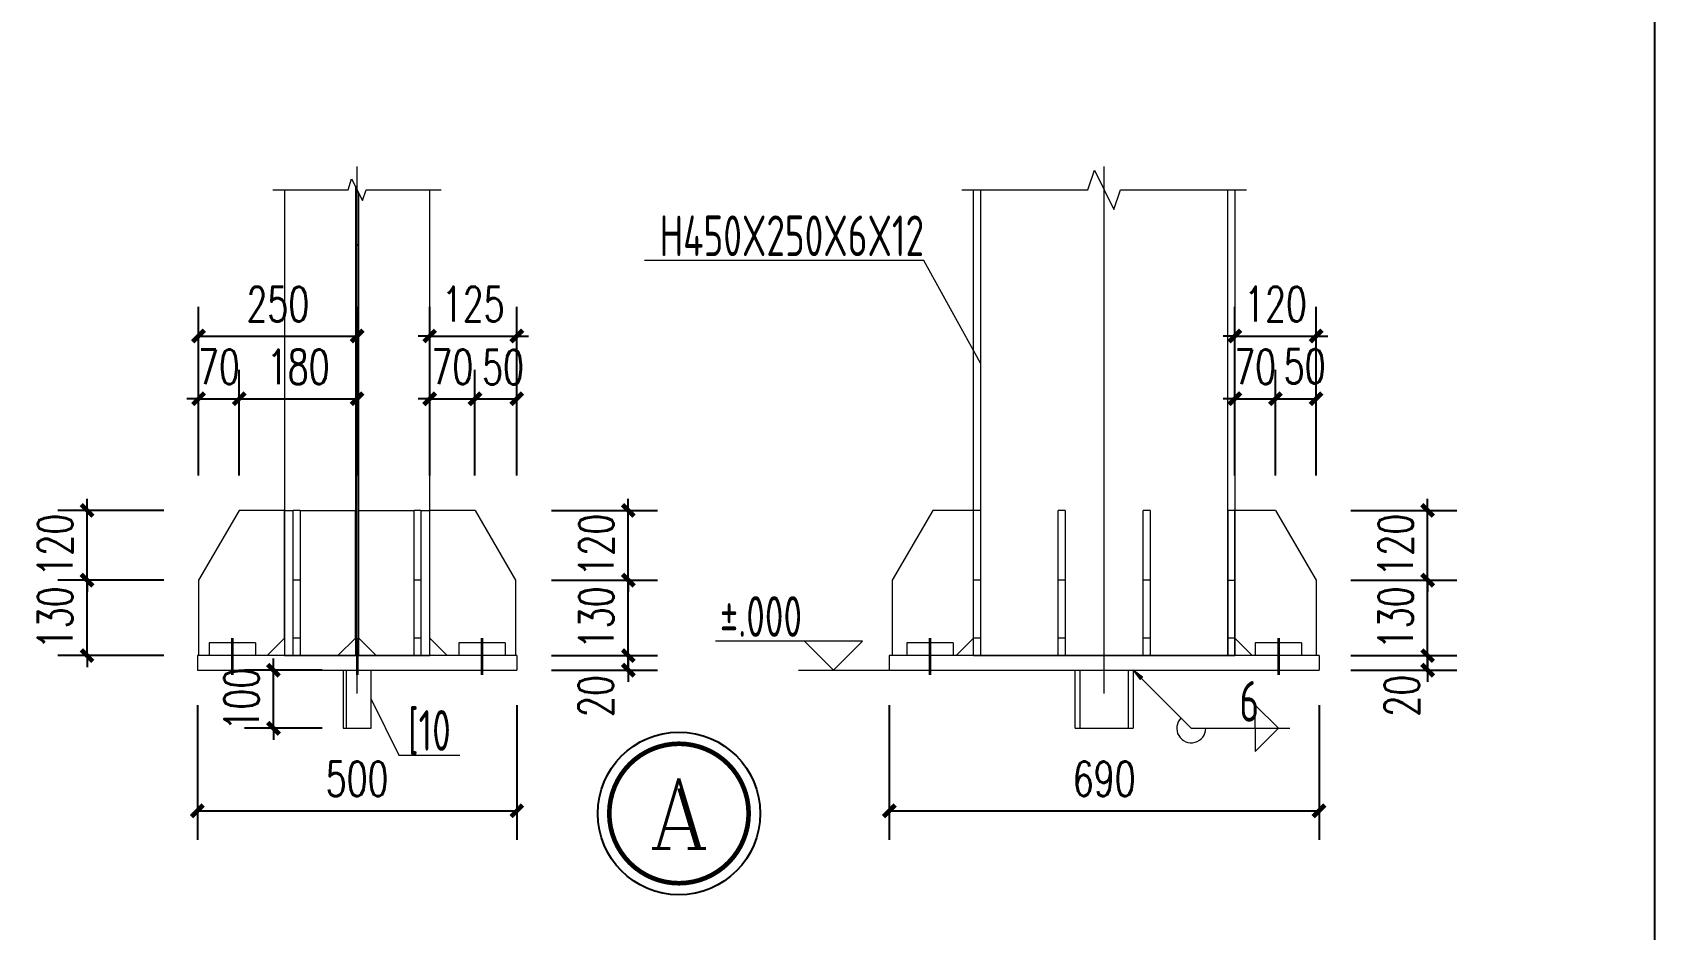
# Model space of a CAD drawing. Extents: x 180850 to 1399066, y 113487 to 334416.
# Drawn here: x 1361422 to 1375388, y 182587 to 190304 of the extents above; entities that cross this region are included whole.
import ezdxf
from ezdxf.enums import TextEntityAlignment as Align

# ---------------------------------------------------------------- set-up
doc = ezdxf.new("R2010")
doc.units = 0
doc.header["$LTSCALE"] = 1000
doc.linetypes.add('线型2', pattern=[2.5, 1.5, -1])
doc.linetypes.add('线型3', pattern=[19, 15, -1.5, 1, -1.5])
for name, color, linetype in [('AXIS', 3, 'Continuous'), ('TEXT', 7, 'Continuous'), ('THIN', 7, 'Continuous')]:
    doc.layers.add(name, color=color, linetype=linetype)
for name, color, linetype, lineweight in [('字符标注', 9, 'Continuous', 18), ('柱_主零件_实线', 51, 'Continuous', 18), ('柱_零件_实线', 3, 'Continuous', 18), ('楼层标高', 9, 'Continuous', 18), ('点划线', 9, '线型3', 18), ('焊缝标注', 9, 'Continuous', 18), ('螺栓组-普通_实线', 1, 'Continuous', 35)]:
    doc.layers.add(name, color=color, linetype=linetype, lineweight=lineweight)
doc.styles.add('_TCH_DIM_T3', font='SIMPLEX', dxfattribs={"width": 0.705882, "bigfont": 'GBCBIG'})
doc.styles.add('COMPLEX', font='COMPLEX')
doc.styles.add('TSSD_Norm', font='tssdeng.shx', dxfattribs={"bigfont": 'hztxt.shx'})
doc.styles.add('TSSD_Num', font='Tssdeng.shx', dxfattribs={"width": 0.7, "bigfont": 'hztxt.shx'})
doc.dimstyles.new('TCH_100_1', dxfattribs={"dimtxt": 297.5, "dimasz": 100, "dimexe": 250, "dimexo": 300, "dimgap": 126.25, "dimtad": 1, "dimdec": 0, "dimzin": 0, "dimdsep": 46, "dimtxsty": '_TCH_DIM_T3', "dimblk": 'ARCHTICK', "dimcen": 0.09, "dimclrd": 126, "dimclre": 126, "dimclrt": 7, "dimazin": 2, "dimtfac": 1, "dimtdec": 0, "dimtix": 1, "dimtmove": 2, "dimatfit": 3, "dimfxl": 1, "dimtolj": 1, "dimtzin": 0, "dimarcsym": 0})

# ---------------------------------------------------------------- blocks, each defined once
blk = doc.blocks.new('_ArchTick')
at = {"color": 0, "linetype": 'ByBlock', "const_width": 0.4}
blk.add_lwpolyline([(-0.5, -0.5), (0.5, 0.5)], dxfattribs=at)
blk = doc.blocks.new('*D222')
at = {"color": 126, "linetype": 'ByBlock', "lineweight": -2, "transparency": 16777216}
for p, q in [((1362842, 184518), (1362842, 183358)), ((1365592, 184518), (1365592, 183358)), ((1362842, 183608), (1365592, 183608))]:
    blk.add_line(p, q, dxfattribs=at)
at = {"layer": 'Defpoints', "color": 0, "linetype": 'ByBlock', "transparency": 16777216}
for p in [(1362842, 184818), (1365592, 184818), (1365592, 183608)]:
    blk.add_point(p, dxfattribs=at)
at = {"color": 126, "linetype": 'ByBlock', "lineweight": -2, "transparency": 16777216, "xscale": 100, "yscale": 100, "zscale": 100, "rotation": 180}
blk.add_blockref('_ArchTick', (1362842, 183608), dxfattribs=at)
at = {"color": 126, "linetype": 'ByBlock', "lineweight": -2, "transparency": 16777216, "xscale": 100, "yscale": 100, "zscale": 100}
blk.add_blockref('_ArchTick', (1365592, 183608), dxfattribs=at)
at = {"color": 7, "linetype": 'ByBlock', "transparency": 16777216, "insert": (1364217, 183883), "char_height": 297.5, "attachment_point": 5, "style": '_TCH_DIM_T3'}
blk.add_mtext('\\A1;500', dxfattribs=at)
blk = doc.blocks.new('*D223')
at = {"color": 126, "linetype": 'ByBlock', "lineweight": -2, "transparency": 16777216}
for p, q in [((1362852, 186493), (1362852, 187403)), ((1363202, 186493), (1363202, 187403)), ((1362852, 187153), (1362752, 187153)), ((1362852, 187153), (1363202, 187153)), ((1363202, 187153), (1363302, 187153))]:
    blk.add_line(p, q, dxfattribs=at)
at = {"layer": 'Defpoints', "color": 0, "linetype": 'ByBlock', "transparency": 16777216}
for p in [(1363202, 187153), (1362852, 186193), (1363202, 186193)]:
    blk.add_point(p, dxfattribs=at)
at = {"color": 126, "linetype": 'ByBlock', "lineweight": -2, "transparency": 16777216, "xscale": 100, "yscale": 100, "zscale": 100}
blk.add_blockref('_ArchTick', (1362852, 187153), dxfattribs=at)
at = {"color": 126, "linetype": 'ByBlock', "lineweight": -2, "transparency": 16777216, "xscale": 100, "yscale": 100, "zscale": 100, "rotation": 180}
blk.add_blockref('_ArchTick', (1363202, 187153), dxfattribs=at)
at = {"color": 7, "linetype": 'ByBlock', "transparency": 16777216, "insert": (1363027, 187428), "char_height": 297.5, "attachment_point": 5, "style": '_TCH_DIM_T3'}
blk.add_mtext('\\A1;70', dxfattribs=at)
blk = doc.blocks.new('*D224')
at = {"color": 126, "linetype": 'ByBlock', "lineweight": -2, "transparency": 16777216}
for p, q in [((1363202, 186493), (1363202, 187403)), ((1364217, 186493), (1364217, 187403)), ((1363202, 187153), (1364217, 187153))]:
    blk.add_line(p, q, dxfattribs=at)
at = {"layer": 'Defpoints', "color": 0, "linetype": 'ByBlock', "transparency": 16777216}
for p in [(1364217, 187153), (1363202, 186193), (1364217, 186193)]:
    blk.add_point(p, dxfattribs=at)
at = {"color": 126, "linetype": 'ByBlock', "lineweight": -2, "transparency": 16777216, "xscale": 100, "yscale": 100, "zscale": 100, "rotation": 180}
blk.add_blockref('_ArchTick', (1363202, 187153), dxfattribs=at)
at = {"color": 126, "linetype": 'ByBlock', "lineweight": -2, "transparency": 16777216, "xscale": 100, "yscale": 100, "zscale": 100}
blk.add_blockref('_ArchTick', (1364217, 187153), dxfattribs=at)
at = {"color": 7, "linetype": 'ByBlock', "transparency": 16777216, "insert": (1363710, 187428), "char_height": 297.5, "attachment_point": 5, "style": '_TCH_DIM_T3'}
blk.add_mtext('\\A1;180', dxfattribs=at)
blk = doc.blocks.new('*D225')
at = {"color": 126, "linetype": 'ByBlock', "lineweight": -2, "transparency": 16777216}
for p, q in [((1362852, 186493), (1362852, 187943)), ((1364217, 186493), (1364217, 187943)), ((1362852, 187693), (1364217, 187693))]:
    blk.add_line(p, q, dxfattribs=at)
at = {"layer": 'Defpoints', "color": 0, "linetype": 'ByBlock', "transparency": 16777216}
for p in [(1364217, 187693), (1362852, 186193), (1364217, 186193)]:
    blk.add_point(p, dxfattribs=at)
at = {"color": 126, "linetype": 'ByBlock', "lineweight": -2, "transparency": 16777216, "xscale": 100, "yscale": 100, "zscale": 100, "rotation": 180}
blk.add_blockref('_ArchTick', (1362852, 187693), dxfattribs=at)
at = {"color": 126, "linetype": 'ByBlock', "lineweight": -2, "transparency": 16777216, "xscale": 100, "yscale": 100, "zscale": 100}
blk.add_blockref('_ArchTick', (1364217, 187693), dxfattribs=at)
at = {"color": 7, "linetype": 'ByBlock', "transparency": 16777216, "insert": (1363535, 187968), "char_height": 297.5, "attachment_point": 5, "style": '_TCH_DIM_T3'}
blk.add_mtext('\\A1;250', dxfattribs=at)
blk = doc.blocks.new('*D226')
at = {"color": 126, "linetype": 'ByBlock', "lineweight": -2, "transparency": 16777216}
for p, q in [((1361892, 185593), (1361892, 185693)), ((1362552, 185593), (1361642, 185593)), ((1361892, 184943), (1361892, 185593)), ((1362552, 184943), (1361642, 184943)), ((1361892, 184943), (1361892, 184843))]:
    blk.add_line(p, q, dxfattribs=at)
at = {"layer": 'Defpoints', "color": 0, "linetype": 'ByBlock', "transparency": 16777216}
for p in [(1361892, 185593), (1362852, 185593), (1362852, 184943)]:
    blk.add_point(p, dxfattribs=at)
at = {"color": 126, "linetype": 'ByBlock', "lineweight": -2, "transparency": 16777216, "xscale": 100, "yscale": 100, "zscale": 100}
for p, rotation in [((1361892, 185593), 270), ((1361892, 184943), 90)]:
    blk.add_blockref('_ArchTick', p, dxfattribs=dict(at, rotation=rotation))
at = {"color": 7, "linetype": 'ByBlock', "transparency": 16777216, "insert": (1361617, 185268), "char_height": 297.5, "attachment_point": 5, "rotation": 90, "style": '_TCH_DIM_T3'}
blk.add_mtext('\\A1;130', dxfattribs=at)
blk = doc.blocks.new('*D227')
at = {"color": 126, "linetype": 'ByBlock', "lineweight": -2, "transparency": 16777216}
for p, q in [((1362552, 186193), (1361642, 186193)), ((1361892, 186193), (1361892, 186293)), ((1361892, 185593), (1361892, 186193)), ((1362552, 185593), (1361642, 185593)), ((1361892, 185593), (1361892, 185493))]:
    blk.add_line(p, q, dxfattribs=at)
at = {"layer": 'Defpoints', "color": 0, "linetype": 'ByBlock', "transparency": 16777216}
for p in [(1361892, 186193), (1362852, 186193), (1362852, 185593)]:
    blk.add_point(p, dxfattribs=at)
at = {"color": 126, "linetype": 'ByBlock', "lineweight": -2, "transparency": 16777216, "xscale": 100, "yscale": 100, "zscale": 100}
for p, rotation in [((1361892, 186193), 270), ((1361892, 185593), 90)]:
    blk.add_blockref('_ArchTick', p, dxfattribs=dict(at, rotation=rotation))
at = {"color": 7, "linetype": 'ByBlock', "transparency": 16777216, "insert": (1361617, 185893), "char_height": 297.5, "attachment_point": 5, "rotation": 90, "style": '_TCH_DIM_T3'}
blk.add_mtext('\\A1;120', dxfattribs=at)
blk = doc.blocks.new('*D228')
at = {"color": 126, "linetype": 'ByBlock', "lineweight": -2, "transparency": 16777216}
for p, q in [((1364842, 186493), (1364842, 187403)), ((1365232, 186493), (1365232, 187403)), ((1364842, 187153), (1364742, 187153)), ((1364842, 187153), (1365232, 187153)), ((1365232, 187153), (1365332, 187153))]:
    blk.add_line(p, q, dxfattribs=at)
at = {"layer": 'Defpoints', "color": 0, "linetype": 'ByBlock', "transparency": 16777216}
for p in [(1365232, 187153), (1364842, 186193), (1365232, 186193)]:
    blk.add_point(p, dxfattribs=at)
at = {"color": 126, "linetype": 'ByBlock', "lineweight": -2, "transparency": 16777216, "xscale": 100, "yscale": 100, "zscale": 100}
blk.add_blockref('_ArchTick', (1364842, 187153), dxfattribs=at)
at = {"color": 126, "linetype": 'ByBlock', "lineweight": -2, "transparency": 16777216, "xscale": 100, "yscale": 100, "zscale": 100, "rotation": 180}
blk.add_blockref('_ArchTick', (1365232, 187153), dxfattribs=at)
at = {"color": 7, "linetype": 'ByBlock', "transparency": 16777216, "insert": (1365037, 187428), "char_height": 297.5, "attachment_point": 5, "style": '_TCH_DIM_T3'}
blk.add_mtext('\\A1;70', dxfattribs=at)
blk = doc.blocks.new('*D229')
at = {"color": 126, "linetype": 'ByBlock', "lineweight": -2, "transparency": 16777216}
for p, q in [((1365232, 186493), (1365232, 187403)), ((1365592, 186493), (1365592, 187403)), ((1365232, 187153), (1365592, 187153))]:
    blk.add_line(p, q, dxfattribs=at)
at = {"layer": 'Defpoints', "color": 0, "linetype": 'ByBlock', "transparency": 16777216}
for p in [(1365592, 187153), (1365232, 186193), (1365592, 186193)]:
    blk.add_point(p, dxfattribs=at)
at = {"color": 126, "linetype": 'ByBlock', "lineweight": -2, "transparency": 16777216, "xscale": 100, "yscale": 100, "zscale": 100, "rotation": 180}
blk.add_blockref('_ArchTick', (1365232, 187153), dxfattribs=at)
at = {"color": 126, "linetype": 'ByBlock', "lineweight": -2, "transparency": 16777216, "xscale": 100, "yscale": 100, "zscale": 100}
blk.add_blockref('_ArchTick', (1365592, 187153), dxfattribs=at)
at = {"color": 7, "linetype": 'ByBlock', "transparency": 16777216, "insert": (1365474, 187425), "char_height": 297.5, "attachment_point": 5, "style": '_TCH_DIM_T3'}
blk.add_mtext('\\A1;50', dxfattribs=at)
blk = doc.blocks.new('*D230')
at = {"color": 126, "linetype": 'ByBlock', "lineweight": -2, "transparency": 16777216}
for p, q in [((1364842, 186493), (1364842, 187943)), ((1365592, 186493), (1365592, 187943)), ((1364842, 187693), (1364742, 187693)), ((1364842, 187693), (1365592, 187693)), ((1365592, 187693), (1365692, 187693))]:
    blk.add_line(p, q, dxfattribs=at)
at = {"layer": 'Defpoints', "color": 0, "linetype": 'ByBlock', "transparency": 16777216}
for p in [(1365592, 187693), (1364842, 186193), (1365592, 186193)]:
    blk.add_point(p, dxfattribs=at)
at = {"color": 126, "linetype": 'ByBlock', "lineweight": -2, "transparency": 16777216, "xscale": 100, "yscale": 100, "zscale": 100}
blk.add_blockref('_ArchTick', (1364842, 187693), dxfattribs=at)
at = {"color": 126, "linetype": 'ByBlock', "lineweight": -2, "transparency": 16777216, "xscale": 100, "yscale": 100, "zscale": 100, "rotation": 180}
blk.add_blockref('_ArchTick', (1365592, 187693), dxfattribs=at)
at = {"color": 7, "linetype": 'ByBlock', "transparency": 16777216, "insert": (1365217, 187968), "char_height": 297.5, "attachment_point": 5, "style": '_TCH_DIM_T3'}
blk.add_mtext('\\A1;125', dxfattribs=at)
blk = doc.blocks.new('*D231')
at = {"color": 126, "linetype": 'ByBlock', "lineweight": -2, "transparency": 16777216}
for p, q in [((1365892, 184943), (1366802, 184943)), ((1366552, 184943), (1366552, 185043)), ((1366552, 184818), (1366552, 184943)), ((1365892, 184818), (1366802, 184818)), ((1366552, 184818), (1366552, 184718))]:
    blk.add_line(p, q, dxfattribs=at)
at = {"layer": 'Defpoints', "color": 0, "linetype": 'ByBlock', "transparency": 16777216}
for p in [(1365592, 184943), (1366552, 184943), (1365592, 184818)]:
    blk.add_point(p, dxfattribs=at)
at = {"color": 126, "linetype": 'ByBlock', "lineweight": -2, "transparency": 16777216, "xscale": 100, "yscale": 100, "zscale": 100}
for p, rotation in [((1366552, 184943), 270), ((1366552, 184818), 90)]:
    blk.add_blockref('_ArchTick', p, dxfattribs=dict(at, rotation=rotation))
at = {"color": 7, "linetype": 'ByBlock', "transparency": 16777216, "insert": (1366272, 184595), "char_height": 297.5, "attachment_point": 5, "rotation": 90, "style": '_TCH_DIM_T3'}
blk.add_mtext('\\A1;20', dxfattribs=at)
blk = doc.blocks.new('*D232')
at = {"color": 126, "linetype": 'ByBlock', "lineweight": -2, "transparency": 16777216}
for p, q in [((1366552, 185593), (1366552, 185693)), ((1365892, 185593), (1366802, 185593)), ((1366552, 184943), (1366552, 185593)), ((1365892, 184943), (1366802, 184943)), ((1366552, 184943), (1366552, 184843))]:
    blk.add_line(p, q, dxfattribs=at)
at = {"layer": 'Defpoints', "color": 0, "linetype": 'ByBlock', "transparency": 16777216}
for p in [(1365592, 185593), (1366552, 185593), (1365592, 184943)]:
    blk.add_point(p, dxfattribs=at)
at = {"color": 126, "linetype": 'ByBlock', "lineweight": -2, "transparency": 16777216, "xscale": 100, "yscale": 100, "zscale": 100}
for p, rotation in [((1366552, 185593), 270), ((1366552, 184943), 90)]:
    blk.add_blockref('_ArchTick', p, dxfattribs=dict(at, rotation=rotation))
at = {"color": 7, "linetype": 'ByBlock', "transparency": 16777216, "insert": (1366277, 185268), "char_height": 297.5, "attachment_point": 5, "rotation": 90, "style": '_TCH_DIM_T3'}
blk.add_mtext('\\A1;130', dxfattribs=at)
blk = doc.blocks.new('*D233')
at = {"color": 126, "linetype": 'ByBlock', "lineweight": -2, "transparency": 16777216}
for p, q in [((1365892, 186193), (1366802, 186193)), ((1366552, 186193), (1366552, 186293)), ((1366552, 185593), (1366552, 186193)), ((1365892, 185593), (1366802, 185593)), ((1366552, 185593), (1366552, 185493))]:
    blk.add_line(p, q, dxfattribs=at)
at = {"layer": 'Defpoints', "color": 0, "linetype": 'ByBlock', "transparency": 16777216}
for p in [(1365592, 186193), (1366552, 186193), (1365592, 185593)]:
    blk.add_point(p, dxfattribs=at)
at = {"color": 126, "linetype": 'ByBlock', "lineweight": -2, "transparency": 16777216, "xscale": 100, "yscale": 100, "zscale": 100}
for p, rotation in [((1366552, 186193), 270), ((1366552, 185593), 90)]:
    blk.add_blockref('_ArchTick', p, dxfattribs=dict(at, rotation=rotation))
at = {"color": 7, "linetype": 'ByBlock', "transparency": 16777216, "insert": (1366277, 185893), "char_height": 297.5, "attachment_point": 5, "rotation": 90, "style": '_TCH_DIM_T3'}
blk.add_mtext('\\A1;120', dxfattribs=at)
blk = doc.blocks.new('*D234')
at = {"color": 126, "linetype": 'ByBlock', "lineweight": -2, "transparency": 16777216}
for p, q in [((1363497, 184818), (1363497, 184918)), ((1363917, 184818), (1363247, 184818)), ((1363497, 184318), (1363497, 184818)), ((1363917, 184318), (1363247, 184318)), ((1363497, 184318), (1363497, 184218))]:
    blk.add_line(p, q, dxfattribs=at)
at = {"layer": 'Defpoints', "color": 0, "linetype": 'ByBlock', "transparency": 16777216}
for p in [(1363497, 184818), (1364217, 184818), (1364217, 184318)]:
    blk.add_point(p, dxfattribs=at)
at = {"color": 126, "linetype": 'ByBlock', "lineweight": -2, "transparency": 16777216, "xscale": 100, "yscale": 100, "zscale": 100}
for p, rotation in [((1363497, 184818), 270), ((1363497, 184318), 90)]:
    blk.add_blockref('_ArchTick', p, dxfattribs=dict(at, rotation=rotation))
at = {"color": 7, "linetype": 'ByBlock', "transparency": 16777216, "insert": (1363222, 184568), "char_height": 297.5, "attachment_point": 5, "rotation": 90, "style": '_TCH_DIM_T3'}
blk.add_mtext('\\A1;100', dxfattribs=at)
blk = doc.blocks.new('*D235')
at = {"color": 126, "linetype": 'ByBlock', "lineweight": -2, "transparency": 16777216}
for p, q in [((1368799, 184518), (1368799, 183358)), ((1372499, 184518), (1372499, 183358)), ((1368799, 183608), (1372499, 183608))]:
    blk.add_line(p, q, dxfattribs=at)
at = {"layer": 'Defpoints', "color": 0, "linetype": 'ByBlock', "transparency": 16777216}
for p in [(1368799, 184818), (1372499, 184818), (1372499, 183608)]:
    blk.add_point(p, dxfattribs=at)
at = {"color": 126, "linetype": 'ByBlock', "lineweight": -2, "transparency": 16777216, "xscale": 100, "yscale": 100, "zscale": 100, "rotation": 180}
blk.add_blockref('_ArchTick', (1368799, 183608), dxfattribs=at)
at = {"color": 126, "linetype": 'ByBlock', "lineweight": -2, "transparency": 16777216, "xscale": 100, "yscale": 100, "zscale": 100}
blk.add_blockref('_ArchTick', (1372499, 183608), dxfattribs=at)
at = {"color": 7, "linetype": 'ByBlock', "transparency": 16777216, "insert": (1370649, 183883), "char_height": 297.5, "attachment_point": 5, "style": '_TCH_DIM_T3'}
blk.add_mtext('\\A1;690', dxfattribs=at)
blk = doc.blocks.new('*D236')
at = {"color": 126, "linetype": 'ByBlock', "lineweight": -2, "transparency": 16777216}
for p, q in [((1371774, 186493), (1371774, 187403)), ((1372124, 186493), (1372124, 187403)), ((1371774, 187153), (1371674, 187153)), ((1371774, 187153), (1372124, 187153)), ((1372124, 187153), (1372224, 187153))]:
    blk.add_line(p, q, dxfattribs=at)
at = {"layer": 'Defpoints', "color": 0, "linetype": 'ByBlock', "transparency": 16777216}
for p in [(1372124, 187153), (1371774, 186193), (1372124, 186193)]:
    blk.add_point(p, dxfattribs=at)
at = {"color": 126, "linetype": 'ByBlock', "lineweight": -2, "transparency": 16777216, "xscale": 100, "yscale": 100, "zscale": 100}
blk.add_blockref('_ArchTick', (1371774, 187153), dxfattribs=at)
at = {"color": 126, "linetype": 'ByBlock', "lineweight": -2, "transparency": 16777216, "xscale": 100, "yscale": 100, "zscale": 100, "rotation": 180}
blk.add_blockref('_ArchTick', (1372124, 187153), dxfattribs=at)
at = {"color": 7, "linetype": 'ByBlock', "transparency": 16777216, "insert": (1371949, 187428), "char_height": 297.5, "attachment_point": 5, "style": '_TCH_DIM_T3'}
blk.add_mtext('\\A1;70', dxfattribs=at)
blk = doc.blocks.new('*D237')
at = {"color": 126, "linetype": 'ByBlock', "lineweight": -2, "transparency": 16777216}
for p, q in [((1372124, 186493), (1372124, 187403)), ((1372474, 186493), (1372474, 187403)), ((1372124, 187153), (1372474, 187153))]:
    blk.add_line(p, q, dxfattribs=at)
at = {"layer": 'Defpoints', "color": 0, "linetype": 'ByBlock', "transparency": 16777216}
for p in [(1372474, 187153), (1372124, 186193), (1372474, 186193)]:
    blk.add_point(p, dxfattribs=at)
at = {"color": 126, "linetype": 'ByBlock', "lineweight": -2, "transparency": 16777216, "xscale": 100, "yscale": 100, "zscale": 100, "rotation": 180}
blk.add_blockref('_ArchTick', (1372124, 187153), dxfattribs=at)
at = {"color": 126, "linetype": 'ByBlock', "lineweight": -2, "transparency": 16777216, "xscale": 100, "yscale": 100, "zscale": 100}
blk.add_blockref('_ArchTick', (1372474, 187153), dxfattribs=at)
at = {"color": 7, "linetype": 'ByBlock', "transparency": 16777216, "insert": (1372375, 187432), "char_height": 297.5, "attachment_point": 5, "style": '_TCH_DIM_T3'}
blk.add_mtext('\\A1;50', dxfattribs=at)
blk = doc.blocks.new('*D238')
at = {"color": 126, "linetype": 'ByBlock', "lineweight": -2, "transparency": 16777216}
for p, q in [((1371774, 186493), (1371774, 187943)), ((1372474, 186493), (1372474, 187943)), ((1371774, 187693), (1371674, 187693)), ((1371774, 187693), (1372474, 187693)), ((1372474, 187693), (1372574, 187693))]:
    blk.add_line(p, q, dxfattribs=at)
at = {"layer": 'Defpoints', "color": 0, "linetype": 'ByBlock', "transparency": 16777216}
for p in [(1372474, 187693), (1371774, 186193), (1372474, 186193)]:
    blk.add_point(p, dxfattribs=at)
at = {"color": 126, "linetype": 'ByBlock', "lineweight": -2, "transparency": 16777216, "xscale": 100, "yscale": 100, "zscale": 100}
blk.add_blockref('_ArchTick', (1371774, 187693), dxfattribs=at)
at = {"color": 126, "linetype": 'ByBlock', "lineweight": -2, "transparency": 16777216, "xscale": 100, "yscale": 100, "zscale": 100, "rotation": 180}
blk.add_blockref('_ArchTick', (1372474, 187693), dxfattribs=at)
at = {"color": 7, "linetype": 'ByBlock', "transparency": 16777216, "insert": (1372124, 187968), "char_height": 297.5, "attachment_point": 5, "style": '_TCH_DIM_T3'}
blk.add_mtext('\\A1;120', dxfattribs=at)
blk = doc.blocks.new('*D239')
at = {"color": 126, "linetype": 'ByBlock', "lineweight": -2, "transparency": 16777216}
for p, q in [((1372774, 184943), (1373684, 184943)), ((1373434, 184943), (1373434, 185043)), ((1373434, 184818), (1373434, 184943)), ((1372774, 184818), (1373684, 184818)), ((1373434, 184818), (1373434, 184718))]:
    blk.add_line(p, q, dxfattribs=at)
at = {"layer": 'Defpoints', "color": 0, "linetype": 'ByBlock', "transparency": 16777216}
for p in [(1372474, 184943), (1373434, 184943), (1372474, 184818)]:
    blk.add_point(p, dxfattribs=at)
at = {"color": 126, "linetype": 'ByBlock', "lineweight": -2, "transparency": 16777216, "xscale": 100, "yscale": 100, "zscale": 100}
for p, rotation in [((1373434, 184943), 270), ((1373434, 184818), 90)]:
    blk.add_blockref('_ArchTick', p, dxfattribs=dict(at, rotation=rotation))
at = {"color": 7, "linetype": 'ByBlock', "transparency": 16777216, "insert": (1373212, 184598), "char_height": 297.5, "attachment_point": 5, "rotation": 90, "style": '_TCH_DIM_T3'}
blk.add_mtext('\\A1;20', dxfattribs=at)
blk = doc.blocks.new('*D240')
at = {"color": 126, "linetype": 'ByBlock', "lineweight": -2, "transparency": 16777216}
for p, q in [((1373434, 185593), (1373434, 185693)), ((1372774, 185593), (1373684, 185593)), ((1373434, 184943), (1373434, 185593)), ((1372774, 184943), (1373684, 184943)), ((1373434, 184943), (1373434, 184843))]:
    blk.add_line(p, q, dxfattribs=at)
at = {"layer": 'Defpoints', "color": 0, "linetype": 'ByBlock', "transparency": 16777216}
for p in [(1372474, 185593), (1373434, 185593), (1372474, 184943)]:
    blk.add_point(p, dxfattribs=at)
at = {"color": 126, "linetype": 'ByBlock', "lineweight": -2, "transparency": 16777216, "xscale": 100, "yscale": 100, "zscale": 100}
for p, rotation in [((1373434, 185593), 270), ((1373434, 184943), 90)]:
    blk.add_blockref('_ArchTick', p, dxfattribs=dict(at, rotation=rotation))
at = {"color": 7, "linetype": 'ByBlock', "transparency": 16777216, "insert": (1373159, 185268), "char_height": 297.5, "attachment_point": 5, "rotation": 90, "style": '_TCH_DIM_T3'}
blk.add_mtext('\\A1;130', dxfattribs=at)
blk = doc.blocks.new('*D241')
at = {"color": 126, "linetype": 'ByBlock', "lineweight": -2, "transparency": 16777216}
for p, q in [((1372774, 186193), (1373684, 186193)), ((1373434, 186193), (1373434, 186293)), ((1373434, 185593), (1373434, 186193)), ((1372774, 185593), (1373684, 185593)), ((1373434, 185593), (1373434, 185493))]:
    blk.add_line(p, q, dxfattribs=at)
at = {"layer": 'Defpoints', "color": 0, "linetype": 'ByBlock', "transparency": 16777216}
for p in [(1372474, 186193), (1373434, 186193), (1372474, 185593)]:
    blk.add_point(p, dxfattribs=at)
at = {"color": 126, "linetype": 'ByBlock', "lineweight": -2, "transparency": 16777216, "xscale": 100, "yscale": 100, "zscale": 100}
for p, rotation in [((1373434, 186193), 270), ((1373434, 185593), 90)]:
    blk.add_blockref('_ArchTick', p, dxfattribs=dict(at, rotation=rotation))
at = {"color": 7, "linetype": 'ByBlock', "transparency": 16777216, "insert": (1373159, 185893), "char_height": 297.5, "attachment_point": 5, "rotation": 90, "style": '_TCH_DIM_T3'}
blk.add_mtext('\\A1;120', dxfattribs=at)
blk = doc.blocks.new('ts_idx2')
at = {"color": 0, "linetype": 'ByBlock', "lineweight": -2, "const_width": 0.0333}
blk.add_lwpolyline([(-0.5, 0, 1), (0.5, 0, 1)], format="xyb", close=True, dxfattribs=at)
at = {"color": 0, "linetype": 'ByBlock', "lineweight": -2}
blk.add_circle((0, 0), 0.583, dxfattribs=at)
at = {"color": 0, "linetype": 'ByBlock', "lineweight": -2, "style": 'TSSD_Num', "width": 0.7}
blk.add_attdef('A', text='', height=0.5, dxfattribs=at).set_placement((0, 0), align=Align.MIDDLE_CENTER)

msp = doc.modelspace()

# ---------------------------------------------------------------- hatches: boundary and pattern name
at = {"layer": '焊缝标注'}
msp.add_hatch(color=256, dxfattribs=at).paths.add_polyline_path([(1370898.8, 184818.18), (1370958.9, 184736.86), (1370980.11, 184758.07)])

# ---------------------------------------------------------------- linework, layer by layer
at = {"layer": 'AXIS'}
msp.add_line((1375387.63, 197803.19), (1375387.63, 169706.6), dxfattribs=at)
at = {"layer": '字符标注', "ltscale": 100}
for p, q in [((1369097.73, 188343.57), (1366690.97, 188343.57)), ((1369583.8, 187459.68), (1369097.73, 188343.57)), ((1364337.19, 184568.18), (1364577.19, 184088.18)), ((1364577.19, 184088.18), (1365102.19, 184088.18))]:
    msp.add_line(p, q, dxfattribs=at)
at = {"layer": '字符标注', "ltscale": 100, "const_width": 10}
msp.add_lwpolyline([(1364222.19, 188476.37, 1), (1364212.19, 188476.37, 1)], format="xyb", close=True, dxfattribs=at)
at = {"layer": '柱_主零件_实线', "ltscale": 100}
for p, q in [((1370508.17, 188951.37), (1370564.42, 189120.12)), ((1370564.42, 189120.12), (1370733.17, 188782.62)), ((1364139.06, 188951.37), (1364170.31, 189045.12)), ((1364170.31, 189045.12), (1364264.06, 188857.62)), ((1363492.19, 188951.37), (1364139.06, 188951.37)), ((1363592.19, 188951.37), (1363592.19, 184943.18)), ((1364264.06, 188857.62), (1364295.31, 188951.37)), ((1364295.31, 188951.37), (1364942.19, 188951.37)), ((1364842.19, 184943.18), (1364842.19, 188951.37)), ((1369423.8, 188951.37), (1370508.17, 188951.37)), ((1369523.8, 184943.18), (1369523.8, 188951.37)), ((1369583.8, 188951.37), (1369583.8, 184943.18)), ((1370733.17, 188782.62), (1370789.42, 188951.37)), ((1370789.42, 188951.37), (1371873.8, 188951.37)), ((1371713.8, 184943.18), (1371713.8, 188951.37)), ((1371773.8, 188951.37), (1371773.8, 184943.18)), ((1363592.19, 184943.18), (1363667.19, 184943.18)), ((1363727.19, 184943.18), (1364707.19, 184943.18)), ((1364767.19, 184943.18), (1364842.19, 184943.18)), ((1369583.8, 184943.18), (1370253.8, 184943.18)), ((1370313.8, 184943.18), (1370983.8, 184943.18)), ((1371043.8, 184943.18), (1371713.8, 184943.18))]:
    msp.add_line(p, q, dxfattribs=at)
at = {"layer": '柱_主零件_实线', "linetype": '线型2', "ltscale": 100}
for p, q in [((1364202.19, 188981.37), (1364202.19, 184943.18)), ((1364232.19, 184943.18), (1364232.19, 188921.37)), ((1363667.19, 184943.18), (1363727.19, 184943.18)), ((1364707.19, 184943.18), (1364767.19, 184943.18)), ((1369523.8, 184943.18), (1369583.8, 184943.18)), ((1370253.8, 184943.18), (1370313.8, 184943.18)), ((1370983.8, 184943.18), (1371043.8, 184943.18)), ((1371713.8, 184943.18), (1371773.8, 184943.18))]:
    msp.add_line(p, q, dxfattribs=at)
at = {"layer": '柱_零件_实线', "linetype": '线型2', "ltscale": 100}
for p, q in [((1363202.19, 186193.18), (1362852.19, 185593.18)), ((1363592.19, 186193.18), (1363667.19, 186193.18)), ((1363727.19, 186193.18), (1364202.19, 186193.18)), ((1364202.19, 185093.18), (1364202.19, 186193.18)), ((1364232.19, 185093.18), (1364232.19, 186193.18)), ((1364232.19, 186193.18), (1364707.19, 186193.18)), ((1364767.19, 186193.18), (1364842.19, 186193.18)), ((1365232.19, 186193.18), (1365582.19, 185593.18)), ((1362852.19, 185593.18), (1362852.19, 184943.18)), ((1365582.19, 185593.18), (1365582.19, 184943.18)), ((1363727.19, 185093.18), (1363667.19, 185093.18)), ((1364052.19, 184943.18), (1364202.19, 185093.18)), ((1364382.19, 184943.18), (1364232.19, 185093.18)), ((1364767.19, 185093.18), (1364707.19, 185093.18)), ((1369583.8, 185093.18), (1369523.8, 185093.18)), ((1370313.8, 185093.18), (1370253.8, 185093.18)), ((1371043.8, 185093.18), (1370983.8, 185093.18)), ((1371773.8, 185093.18), (1371713.8, 185093.18)), ((1364123.69, 184818.18), (1364123.69, 184318.18)), ((1370441.3, 184318.18), (1370441.3, 184818.18)), ((1370856.3, 184818.18), (1370856.3, 184318.18))]:
    msp.add_line(p, q, dxfattribs=at)
at = {"layer": '柱_零件_实线', "ltscale": 100}
for p, q in [((1363592.19, 186193.18), (1363202.19, 186193.18)), ((1363592.19, 185093.18), (1363592.19, 186193.18)), ((1363727.19, 186193.18), (1363667.19, 186193.18)), ((1363667.19, 184943.18), (1363667.19, 186193.18)), ((1363727.19, 186193.18), (1363727.19, 184943.18)), ((1364767.19, 186193.18), (1364707.19, 186193.18)), ((1364707.19, 184943.18), (1364707.19, 186193.18)), ((1364767.19, 186193.18), (1364767.19, 184943.18)), ((1365232.19, 186193.18), (1364842.19, 186193.18)), ((1364842.19, 185093.18), (1364842.19, 186193.18)), ((1369173.8, 186193.18), (1368823.8, 185593.18)), ((1369583.8, 186193.18), (1369173.8, 186193.18)), ((1369523.8, 184943.18), (1369523.8, 186193.18)), ((1369583.8, 186193.18), (1369583.8, 184943.18)), ((1370313.8, 186193.18), (1370253.8, 186193.18)), ((1370253.8, 184943.18), (1370253.8, 186193.18)), ((1370313.8, 186193.18), (1370313.8, 184943.18)), ((1371043.8, 186193.18), (1370983.8, 186193.18)), ((1370983.8, 184943.18), (1370983.8, 186193.18)), ((1371043.8, 186193.18), (1371043.8, 184943.18)), ((1372123.8, 186193.18), (1371713.8, 186193.18)), ((1371713.8, 186193.18), (1371713.8, 184943.18)), ((1371773.8, 184943.18), (1371773.8, 186193.18)), ((1372123.8, 186193.18), (1372473.8, 185593.18)), ((1363727.19, 185593.18), (1363667.19, 185593.18)), ((1364767.19, 185593.18), (1364707.19, 185593.18)), ((1368823.8, 185593.18), (1368823.8, 184943.18)), ((1369583.8, 185593.18), (1369523.8, 185593.18)), ((1370313.8, 185593.18), (1370253.8, 185593.18)), ((1371043.8, 185593.18), (1370983.8, 185593.18)), ((1371713.8, 185593.18), (1371773.8, 185593.18)), ((1372473.8, 185593.18), (1372473.8, 184943.18)), ((1363342.19, 185053.18), (1362942.19, 185053.18)), ((1362942.19, 185053.18), (1362942.19, 184943.18)), ((1363342.19, 185053.18), (1363342.19, 184943.18)), ((1363442.19, 184943.18), (1363592.19, 185093.18)), ((1364992.19, 184943.18), (1364842.19, 185093.18)), ((1365492.19, 185053.18), (1365092.19, 185053.18)), ((1365092.19, 185053.18), (1365092.19, 184943.18)), ((1365492.19, 185053.18), (1365492.19, 184943.18)), ((1368948.8, 185053.18), (1368948.8, 184943.18)), ((1369348.8, 185053.18), (1368948.8, 185053.18)), ((1369348.8, 185053.18), (1369348.8, 184943.18)), ((1369373.8, 184943.18), (1369523.8, 185093.18)), ((1371923.8, 184943.18), (1371773.8, 185093.18)), ((1372348.8, 185053.18), (1371948.8, 185053.18)), ((1371948.8, 185053.18), (1371948.8, 184943.18)), ((1372348.8, 185053.18), (1372348.8, 184943.18)), ((1362842.19, 184943.18), (1362842.19, 184818.18)), ((1365592.19, 184943.18), (1362842.19, 184943.18)), ((1365592.19, 184943.18), (1365592.19, 184818.18)), ((1372498.8, 184943.18), (1368798.8, 184943.18)), ((1368798.8, 184943.18), (1368798.8, 184818.18)), ((1372498.8, 184943.18), (1372498.8, 184818.18)), ((1362842.19, 184818.18), (1365592.19, 184818.18)), ((1364097.19, 184818.18), (1364097.19, 184318.18)), ((1364337.19, 184318.18), (1364337.19, 184818.18)), ((1368798.8, 184818.18), (1372498.8, 184818.18)), ((1370398.8, 184318.18), (1370398.8, 184818.18)), ((1370898.8, 184818.18), (1370898.8, 184318.18)), ((1364097.19, 184318.18), (1364337.19, 184318.18)), ((1370398.8, 184318.18), (1370898.8, 184318.18))]:
    msp.add_line(p, q, dxfattribs=at)
at = {"layer": '楼层标高', "ltscale": 100}
for p, q in [((1368568.8, 185068.18), (1367302.81, 185068.18)), ((1368318.8, 184818.18), (1368068.8, 185068.18)), ((1368318.8, 184818.18), (1368568.8, 185068.18)), ((1368018.8, 184818.18), (1369048.8, 184818.18))]:
    msp.add_line(p, q, dxfattribs=at)
at = {"layer": '点划线', "ltscale": 100}
for p, q in [((1364217.19, 184618.18), (1364217.19, 189151.37)), ((1370648.8, 184618.18), (1370648.8, 189151.37))]:
    msp.add_line(p, q, dxfattribs=at)
at = {"layer": '焊缝标注', "ltscale": 100}
for p, q in [((1370898.8, 184818.18), (1371398.8, 184318.18)), ((1371948.8, 184518.18), (1372148.8, 184318.18)), ((1371948.8, 184318.18), (1371948.8, 184518.18)), ((1371398.8, 184318.18), (1372248.8, 184318.18)), ((1371948.8, 184118.18), (1372148.8, 184318.18)), ((1371948.8, 184318.18), (1371948.8, 184118.18))]:
    msp.add_line(p, q, dxfattribs=at)
at = {"layer": '焊缝标注', "linetype": 'Continuous'}
msp.add_lwpolyline([(1370898.8, 184818.18), (1370958.9, 184736.86), (1370980.11, 184758.07)], close=True, dxfattribs=at)
at = {"layer": '焊缝标注', "ltscale": 100}
msp.add_arc((1371398.8, 184318.18), 125, 134.999985, 0, dxfattribs=at)
at = {"layer": '螺栓组-普通_实线', "color": 7, "ltscale": 100}
for p, q in [((1363142.19, 185093.18), (1363142.19, 184778.18)), ((1363142.19, 185093.18), (1363142.19, 184778.18)), ((1364217.19, 185093.18), (1364217.19, 184778.18)), ((1364217.19, 185093.18), (1364217.19, 184778.18)), ((1365292.19, 185093.18), (1365292.19, 184778.18)), ((1365292.19, 185093.18), (1365292.19, 184778.18)), ((1369148.8, 185093.18), (1369148.8, 184778.18)), ((1369148.8, 185093.18), (1369148.8, 184778.18)), ((1369148.8, 185093.18), (1369148.8, 184778.18)), ((1372148.8, 185093.18), (1372148.8, 184778.18)), ((1372148.8, 185093.18), (1372148.8, 184778.18)), ((1372148.8, 185093.18), (1372148.8, 184778.18))]:
    msp.add_line(p, q, dxfattribs=at)
at = {"layer": '螺栓组-普通_实线', "ltscale": 100}
for p, q in [((1363142.19, 185053.18), (1363142.19, 184818.18)), ((1363142.19, 185053.18), (1363142.19, 184818.18)), ((1364217.19, 185053.18), (1364217.19, 184818.18)), ((1364217.19, 185053.18), (1364217.19, 184818.18)), ((1365292.19, 185053.18), (1365292.19, 184818.18)), ((1365292.19, 185053.18), (1365292.19, 184818.18)), ((1369148.8, 185053.18), (1369148.8, 184818.18)), ((1369148.8, 185053.18), (1369148.8, 184818.18)), ((1369148.8, 185053.18), (1369148.8, 184818.18)), ((1372148.8, 185053.18), (1372148.8, 184818.18)), ((1372148.8, 185053.18), (1372148.8, 184818.18)), ((1372148.8, 185053.18), (1372148.8, 184818.18))]:
    msp.add_line(p, q, dxfattribs=at)

# ---------------------------------------------------------------- block references
at = {"layer": 'AXIS'}
ref = msp.add_blockref('ts_idx2', (1366988.26, 183585.11), dxfattribs=dict(at, xscale=1200, yscale=1200, zscale=1200))
ref.add_attrib('9', 'A', dxfattribs={"layer": 'THIN', "height": 600, "style": 'COMPLEX'}).set_placement((1366988.26, 183585.11), align=Align.MIDDLE_CENTER)

# ---------------------------------------------------------------- texts
at = {"layer": 'TEXT', "style": 'TSSD_Norm', "width": 0.7}
for s, p in [('H450X250X6X12', (1367960.23, 188380.18)), ('%%P.000', (1367693.8, 185104.79)), ('6', (1371898.8, 184374.79)), ('[10', (1364839.69, 184124.79))]:
    msp.add_text(s, height=350, dxfattribs=at).set_placement(p, align=Align.CENTER)

# ---------------------------------------------------------------- dimensions: what is measured, and where the dimension line sits
at = {"linetype": 'ByBlock'}
for base, p1, p2, text, picture, middle in [((1364217.19, 187693.18), (1362852.19, 186193.18), (1364217.19, 186193.18), '250', '*D225', (1363534.69, 187968.18)), ((1365592.19, 187693.18), (1364842.19, 186193.18), (1365592.19, 186193.18), '125', '*D230', (1365217.19, 187968.18)), ((1372473.8, 187693.18), (1371773.8, 186193.18), (1372473.8, 186193.18), '120', '*D238', (1372123.8, 187968.18)), ((1363202.19, 187153.18), (1362852.19, 186193.18), (1363202.19, 186193.18), '70', '*D223', (1363027.19, 187428.18)), ((1364217.19, 187153.18), (1363202.19, 186193.18), (1364217.19, 186193.18), '180', '*D224', (1363709.69, 187428.18)), ((1365232.19, 187153.18), (1364842.19, 186193.18), (1365232.19, 186193.18), '70', '*D228', (1365037.19, 187428.18)), ((1372123.8, 187153.18), (1371773.8, 186193.18), (1372123.8, 186193.18), '70', '*D236', (1371948.8, 187428.18)), ((1365592.19, 183608.18), (1362842.19, 184818.18), (1365592.19, 184818.18), '500', '*D222', (1364217.19, 183883.18)), ((1372498.8, 183608.18), (1368798.8, 184818.18), (1372498.8, 184818.18), '690', '*D235', (1370648.8, 183883.18))]:
    dim = msp.add_linear_dim(base=base, p1=p1, p2=p2, text=text, dimstyle='TCH_100_1', dxfattribs=at)
    dim.commit()
    dim.dimension.update_dxf_attribs({"geometry": picture, "text_midpoint": middle})
for base, p1, p2, picture, middle in [((1365592.19, 187153.18), (1365232.19, 186193.18), (1365592.19, 186193.18), '*D229', (1365474.29, 187424.94)), ((1372473.8, 187153.18), (1372123.8, 186193.18), (1372473.8, 186193.18), '*D237', (1372374.85, 187431.57))]:
    dim = msp.add_linear_dim(base=base, p1=p1, p2=p2, text='50', dimstyle='TCH_100_1', dxfattribs=at)
    dim.commit()
    dim.dimension.update_dxf_attribs({"geometry": picture, "text_midpoint": middle, "dimtype": 160})
for base, p1, p2, text, picture, middle in [((1361892.19, 186193.18), (1362852.19, 185593.18), (1362852.19, 186193.18), '120', '*D227', (1361617.19, 185893.18)), ((1366552.19, 186193.18), (1365592.19, 185593.18), (1365592.19, 186193.18), '120', '*D233', (1366277.19, 185893.18)), ((1373433.8, 186193.18), (1372473.8, 185593.18), (1372473.8, 186193.18), '120', '*D241', (1373158.8, 185893.18)), ((1361892.19, 185593.18), (1362852.19, 184943.18), (1362852.19, 185593.18), '130', '*D226', (1361617.19, 185268.18)), ((1366552.19, 185593.18), (1365592.19, 184943.18), (1365592.19, 185593.18), '130', '*D232', (1366277.19, 185268.18)), ((1373433.8, 185593.18), (1372473.8, 184943.18), (1372473.8, 185593.18), '130', '*D240', (1373158.8, 185268.18)), ((1363497.19, 184818.18), (1364217.19, 184318.18), (1364217.19, 184818.18), '100', '*D234', (1363222.19, 184568.18))]:
    dim = msp.add_linear_dim(base=base, p1=p1, p2=p2, angle=90, text=text, dimstyle='TCH_100_1', dxfattribs=at)
    dim.commit()
    dim.dimension.update_dxf_attribs({"geometry": picture, "text_midpoint": middle})
for base, p1, p2, picture, middle in [((1366552.19, 184943.18), (1365592.19, 184818.18), (1365592.19, 184943.18), '*D231', (1366272.39, 184594.55)), ((1373433.8, 184943.18), (1372473.8, 184818.18), (1372473.8, 184943.18), '*D239', (1373211.95, 184597.78))]:
    dim = msp.add_linear_dim(base=base, p1=p1, p2=p2, angle=90, text='20', dimstyle='TCH_100_1', dxfattribs=at)
    dim.commit()
    dim.dimension.update_dxf_attribs({"geometry": picture, "text_midpoint": middle, "dimtype": 160})

doc.saveas('drawing.dxf')
